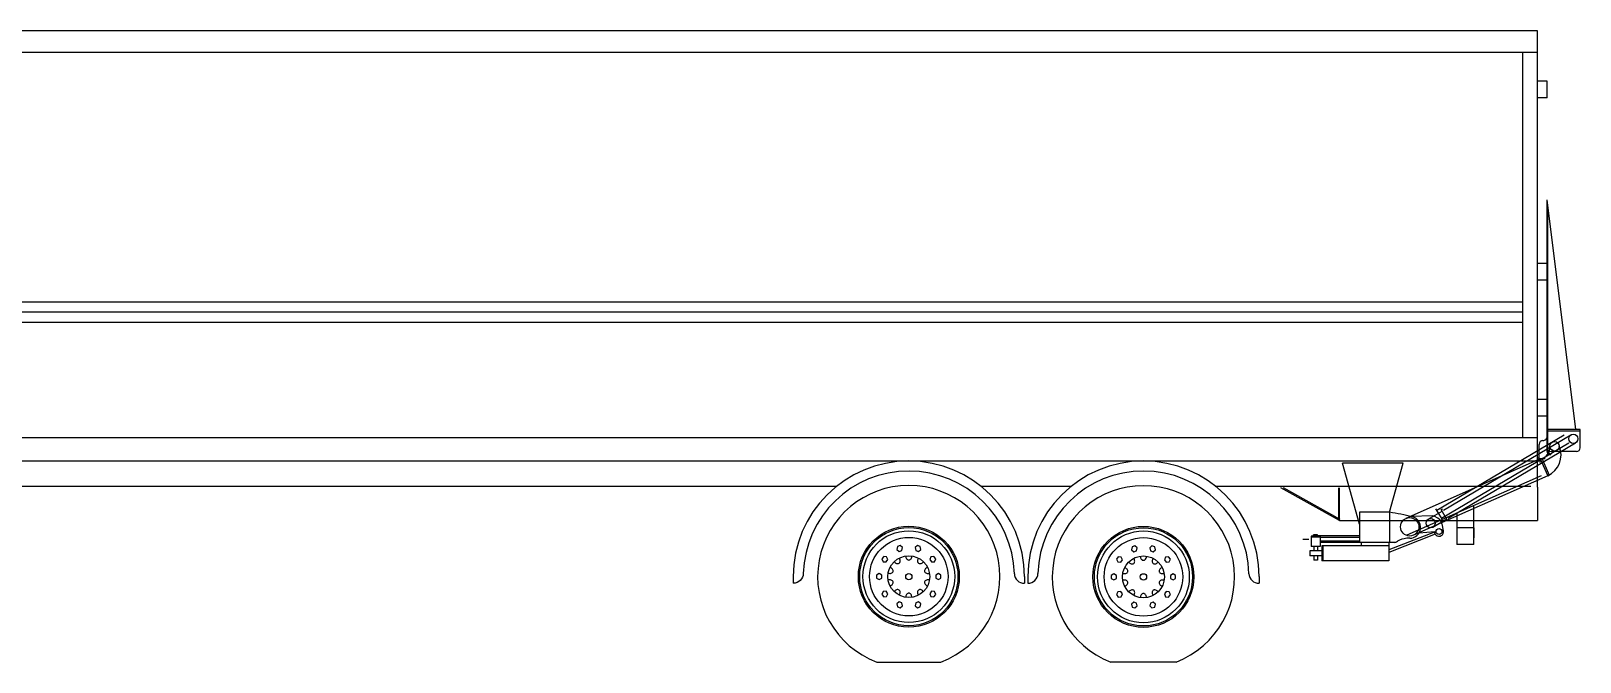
# Model space of a CAD drawing. Extents: x 0 to 18.5, y 0 to 3.8.
# Drawn here: x 9.24 to 18.49, y 0 to 3.77 of the extents above; entities that cross this region are included whole.
import ezdxf

# ---------------------------------------------------------------- set-up
doc = ezdxf.new("R2010")
doc.units = 0
doc.header["$LTSCALE"] = 0.0006
doc.header["$MEASUREMENT"] = 0
doc.layers.get('0').update_dxf_attribs({"linetype": 'CONTINUOUS'})

msp = doc.modelspace()

# ---------------------------------------------------------------- linework, layer by layer
for p, q in [((18.2321, 3.765), (3.3874, 3.765)), ((18.2321, 1.2), (18.2321, 3.765)), ((18.2321, 3.637), (3.4454, 3.637)), ((18.1441, 1.337), (18.1441, 3.637)), ((18.2891, 3.4663), (18.2321, 3.4663)), ((18.2891, 3.3663), (18.2891, 3.4663)), ((18.2891, 3.3663), (18.2321, 3.3663)), ((18.461, 1.3869), (18.2891, 2.757)), ((18.2891, 1.3869), (18.2891, 2.757)), ((18.2941, 1.257), (18.2941, 2.7171)), ((18.2891, 2.3784), (18.2321, 2.3784)), ((18.2891, 2.2784), (18.2321, 2.2784)), ((18.1441, 2.148), (3.4454, 2.148)), ((18.1441, 2.087), (3.4454, 2.087)), ((18.1441, 2.026), (3.4454, 2.026)), ((18.2891, 1.5669), (18.2321, 1.5669)), ((18.2891, 1.4669), (18.2321, 1.4669)), ((18.2891, 1.257), (18.2891, 1.3869)), ((18.4861, 1.3869), (18.2941, 1.3869)), ((18.4861, 1.277), (18.4861, 1.3869)), ((18.2321, 1.337), (3.4454, 1.337)), ((17.6318, 0.9059), (18.3921, 1.3557)), ((17.6598, 0.8586), (18.4201, 1.3083)), ((17.6718, 0.9059), (18.4321, 1.3557)), ((17.6998, 0.8586), (18.4601, 1.3083)), ((18.2423, 1.3003), (18.2423, 1.2978)), ((18.2423, 1.3003), (18.2423, 1.2978)), ((18.2423, 1.2176), (18.2423, 1.2978)), ((18.2423, 1.2176), (18.2423, 1.2978)), ((18.4861, 1.3769), (18.2941, 1.3769)), ((18.2491, 1.212), (17.4475, 0.8568)), ((18.2491, 1.212), (17.4475, 0.8568)), ((18.2321, 1.2176), (18.2423, 1.2176)), ((18.2784, 1.212), (18.2411, 1.212)), ((18.2491, 1.1895), (18.2491, 1.2165)), ((18.2491, 1.212), (18.2937, 1.1114)), ((18.2582, 1.2161), (18.3028, 1.1155)), ((18.3091, 1.242), (18.3091, 1.237)), ((18.4661, 1.257), (18.3141, 1.257)), ((3.3674, 1.2), (18.2321, 1.2)), ((17.1697, 0.8217), (17.0688, 1.1864)), ((17.4308, 1.1864), (17.0688, 1.1864)), ((17.3497, 0.8934), (17.4308, 1.1864)), ((18.2537, 1.1114), (17.452, 0.7562)), ((18.2937, 1.1114), (17.492, 0.7562)), ((18.2317, 1.0437), (18.2317, 1.1937)), ((3.4401, 1.05), (14.0524, 1.05)), ((14.9098, 1.05), (15.4524, 1.05)), ((16.3098, 1.05), (18.1921, 1.05)), ((17.0517, 0.8437), (16.7017, 1.0387)), ((17.0551, 0.8498), (16.7161, 1.0387)), ((17.0467, 0.8437), (17.0467, 1.0387)), ((17.0517, 0.8437), (17.0517, 1.0387)), ((18.2317, 1.0437), (18.2317, 0.8436)), ((17.8516, 0.7002), (17.8516, 0.9332)), ((17.0517, 0.8437), (18.2317, 0.8437)), ((17.1697, 0.8934), (17.1697, 0.7134)), ((17.3497, 0.8934), (17.1697, 0.8934)), ((17.3497, 0.8934), (17.3497, 0.7134)), ((17.6077, 0.8714), (17.475, 0.869)), ((17.5807, 0.852), (17.6632, 0.9008)), ((17.6087, 0.8047), (17.6912, 0.8535)), ((17.6369, 0.8582), (17.615, 0.8697)), ((17.6649, 0.85), (17.6267, 0.9145)), ((17.6563, 0.8449), (17.6649, 0.85)), ((17.6581, 0.9094), (17.6667, 0.9145)), ((17.6963, 0.8449), (17.6581, 0.9094)), ((17.7516, 0.8889), (17.7516, 0.7002)), ((16.9347, 0.7504), (16.8822, 0.7504)), ((16.8822, 0.7504), (16.8822, 0.6884)), ((16.9347, 0.7454), (16.8822, 0.7454)), ((16.9205, 0.7584), (16.8965, 0.7584)), ((16.8965, 0.7504), (16.8965, 0.7584)), ((16.9205, 0.7504), (16.9205, 0.7584)), ((16.9205, 0.7544), (17.1697, 0.7544)), ((16.9347, 0.7504), (16.9347, 0.6884)), ((16.9347, 0.7444), (17.1697, 0.7444)), ((17.6174, 0.7752), (17.3447, 0.6687)), ((17.6225, 0.7622), (17.3447, 0.6537)), ((17.5263, 0.7714), (17.6172, 0.7784)), ((17.6717, 0.7836), (17.6626, 0.8248)), ((17.8516, 0.8002), (17.7516, 0.8002)), ((17.8516, 0.8002), (17.7716, 0.8002)), ((17.8516, 0.8002), (17.8516, 0.7409)), ((16.833, 0.7337), (16.868, 0.7337)), ((16.9517, 0.6634), (16.8747, 0.6634)), ((16.8747, 0.6634), (16.8747, 0.6334)), ((16.9347, 0.6884), (16.8822, 0.6884)), ((16.8972, 0.6884), (16.8972, 0.6634)), ((16.9197, 0.6884), (16.9197, 0.6634)), ((17.1697, 0.7204), (16.9347, 0.7204)), ((17.1797, 0.7134), (16.9347, 0.7134)), ((17.3447, 0.6934), (16.9447, 0.6934)), ((16.9447, 0.6934), (16.9447, 0.6034)), ((16.9517, 0.6934), (16.9517, 0.6034)), ((17.3497, 0.7134), (17.1697, 0.7134)), ((17.1797, 0.7134), (17.1797, 0.6934)), ((17.3447, 0.7134), (17.3447, 0.6034)), ((17.3497, 0.7134), (17.3497, 0.7134)), ((17.3764, 0.7134), (17.3497, 0.7134)), ((17.4697, 0.7384), (17.4521, 0.7384)), ((17.8516, 0.7002), (17.7516, 0.7002)), ((16.9517, 0.6334), (16.8747, 0.6334)), ((16.8972, 0.6334), (16.8972, 0.6084)), ((16.9197, 0.6084), (16.8972, 0.6084)), ((16.9197, 0.6334), (16.9197, 0.6084)), ((17.3447, 0.6034), (16.9447, 0.6034)), ((15.1711, 0.5094), (15.1711, 0.4697)), ((15.1911, 0.5094), (15.1911, 0.47)), ((16.5711, 0.5094), (16.5711, 0.4697)), ((14.2901, 0), (14.6721, 0))]:
    msp.add_line(p, q)
for points in [[(15.1109, 0.5269, 0.970854), (13.8514, 0.5291, -0.412448), (13.7911, 0.4697)], [(14.3871, 0.5399, 0.133574), (14.3874, 0.5468, 0.106781), (14.3838, 0.5546, 0.082682), (14.3766, 0.5615, 0.0741), (14.3693, 0.565, 0.071158)], [(14.3937, 0.5986, 0.061931), (14.4001, 0.5922, 0.082682), (14.408, 0.5879, 0.106781), (14.4165, 0.5869, 0.133574), (14.423, 0.5894, 0.133574)], [(14.423, 0.5894, 0.133574), (14.4273, 0.5947, 0.106781), (14.429, 0.6032, 0.082682), (14.4272, 0.6129, 0.0741), (14.4234, 0.6201, 0.071158)], [(14.4628, 0.6329, 0.061931), (14.4642, 0.624, 0.082682), (14.4681, 0.6159, 0.106781), (14.4744, 0.6101, 0.133574), (14.4811, 0.6083, 0.133574)], [(14.4811, 0.6083, 0.133574), (14.4878, 0.6101, 0.106781), (14.4941, 0.6159, 0.082682), (14.4984, 0.6248, 0.0741), (14.4995, 0.6329, 0.071158)], [(14.5389, 0.6201, 0.061931), (14.5348, 0.612, 0.082682), (14.5332, 0.6032, 0.106781), (14.5349, 0.5947, 0.133574), (14.5392, 0.5894, 0.133574)], [(14.5392, 0.5894, 0.133574), (14.5457, 0.5869, 0.106781), (14.5542, 0.5879, 0.082682), (14.563, 0.5926, 0.0741), (14.5686, 0.5985, 0.071158)], [(14.5929, 0.565, 0.061931), (14.5849, 0.5608, 0.082682), (14.5784, 0.5546, 0.106781), (14.5748, 0.5468, 0.133574), (14.5751, 0.5399, 0.133574)], [(15.7871, 0.5385, 0.133574), (15.7874, 0.5454, 0.106781), (15.7838, 0.5532, 0.082682), (15.7766, 0.5601, 0.0741), (15.7693, 0.5636, 0.071158)], [(15.7937, 0.5971, 0.061931), (15.8001, 0.5907, 0.082682), (15.808, 0.5865, 0.106781), (15.8165, 0.5855, 0.133574), (15.823, 0.5879, 0.133574)], [(15.823, 0.5879, 0.133574), (15.8273, 0.5933, 0.106781), (15.829, 0.6017, 0.082682), (15.8272, 0.6115, 0.0741), (15.8234, 0.6187, 0.071158)], [(15.8628, 0.6315, 0.061931), (15.8642, 0.6225, 0.082682), (15.8681, 0.6145, 0.106781), (15.8744, 0.6086, 0.133574), (15.8811, 0.6068, 0.133574)], [(15.8811, 0.6068, 0.133574), (15.8878, 0.6086, 0.106781), (15.8941, 0.6145, 0.082682), (15.8984, 0.6234, 0.0741), (15.8995, 0.6315, 0.071158)], [(15.9389, 0.6187, 0.061931), (15.9348, 0.6106, 0.082682), (15.9332, 0.6017, 0.106781), (15.9349, 0.5933, 0.133574), (15.9392, 0.5879, 0.133574)], [(15.9392, 0.5879, 0.133574), (15.9457, 0.5855, 0.106781), (15.9542, 0.5865, 0.082682), (15.963, 0.5912, 0.0741), (15.9686, 0.5971, 0.071158)], [(15.9929, 0.5636, 0.061931), (15.9849, 0.5594, 0.082682), (15.9784, 0.5532, 0.106781), (15.9748, 0.5454, 0.133574), (15.9751, 0.5385, 0.133574)], [(14.3579, 0.5301, 0.061931), (14.3669, 0.5287, 0.082682), (14.3758, 0.5299, 0.106781), (14.3833, 0.5342, 0.133574), (14.3871, 0.5399, 0.133574)], [(14.3871, 0.4788, 0.133574), (14.3833, 0.4846, 0.106781), (14.3758, 0.4888, 0.082682), (14.366, 0.4901, 0.0741), (14.3579, 0.4887, 0.071158)], [(14.3693, 0.4538, 0.061931), (14.3773, 0.4579, 0.082682), (14.3838, 0.4641, 0.106781), (14.3874, 0.4719, 0.133574), (14.3871, 0.4788, 0.133574)], [(14.5751, 0.4788, 0.133574), (14.5748, 0.4719, 0.106781), (14.5784, 0.4641, 0.082682), (14.5856, 0.4573, 0.0741), (14.5929, 0.4537, 0.071158)], [(14.5751, 0.5399, 0.133574), (14.5789, 0.5342, 0.106781), (14.5864, 0.5299, 0.082682), (14.5963, 0.5286, 0.0741), (14.6043, 0.5301, 0.071158)], [(14.6043, 0.4886, 0.061931), (14.5953, 0.49, 0.082682), (14.5864, 0.4888, 0.106781), (14.5789, 0.4846, 0.133574), (14.5751, 0.4788, 0.133574)], [(15.7579, 0.5287, 0.061931), (15.7669, 0.5273, 0.082682), (15.7758, 0.5285, 0.106781), (15.7833, 0.5327, 0.133574), (15.7871, 0.5385, 0.133574)], [(15.7871, 0.4774, 0.133574), (15.7833, 0.4832, 0.106781), (15.7758, 0.4874, 0.082682), (15.766, 0.4887, 0.0741), (15.7579, 0.4873, 0.071158)], [(15.7693, 0.4523, 0.061931), (15.7773, 0.4565, 0.082682), (15.7838, 0.4627, 0.106781), (15.7874, 0.4705, 0.133574), (15.7871, 0.4774, 0.133574)], [(15.9751, 0.4774, 0.133574), (15.9748, 0.4705, 0.106781), (15.9784, 0.4627, 0.082682), (15.9856, 0.4558, 0.0741), (15.9929, 0.4523, 0.071158)], [(15.9751, 0.5385, 0.133574), (15.9789, 0.5327, 0.106781), (15.9864, 0.5285, 0.082682), (15.9963, 0.5272, 0.0741), (16.0043, 0.5286, 0.071158)], [(16.0043, 0.4872, 0.061931), (15.9953, 0.4886, 0.082682), (15.9864, 0.4874, 0.106781), (15.9789, 0.4832, 0.133574), (15.9751, 0.4774, 0.133574)], [(14.423, 0.4294, 0.133574), (14.4165, 0.4318, 0.106781), (14.408, 0.4308, 0.082682), (14.3993, 0.4261, 0.0741), (14.3936, 0.4202, 0.071158)], [(14.4233, 0.3986, 0.061931), (14.4274, 0.4067, 0.082682), (14.429, 0.4156, 0.106781), (14.4273, 0.424, 0.133574), (14.423, 0.4294, 0.133574)], [(14.4811, 0.4105, 0.133574), (14.4744, 0.4087, 0.106781), (14.4681, 0.4029, 0.082682), (14.4638, 0.3939, 0.0741), (14.4627, 0.3858, 0.071158)], [(14.4994, 0.3858, 0.061931), (14.498, 0.3948, 0.082682), (14.4941, 0.4029, 0.106781), (14.4878, 0.4087, 0.133574), (14.4811, 0.4105, 0.133574)], [(14.5392, 0.4294, 0.133574), (14.5349, 0.424, 0.106781), (14.5332, 0.4156, 0.082682), (14.535, 0.4058, 0.0741), (14.5388, 0.3986, 0.071158)], [(14.5685, 0.4202, 0.061931), (14.5621, 0.4266, 0.082682), (14.5542, 0.4308, 0.106781), (14.5457, 0.4318, 0.133574), (14.5392, 0.4294, 0.133574)], [(15.823, 0.428, 0.133574), (15.8165, 0.4304, 0.106781), (15.808, 0.4294, 0.082682), (15.7993, 0.4247, 0.0741), (15.7936, 0.4188, 0.071158)], [(15.8233, 0.3972, 0.061931), (15.8274, 0.4053, 0.082682), (15.829, 0.4142, 0.106781), (15.8273, 0.4226, 0.133574), (15.823, 0.428, 0.133574)], [(15.8811, 0.4091, 0.133574), (15.8744, 0.4073, 0.106781), (15.8681, 0.4014, 0.082682), (15.8638, 0.3925, 0.0741), (15.8627, 0.3844, 0.071158)], [(15.8994, 0.3844, 0.061931), (15.898, 0.3934, 0.082682), (15.8941, 0.4014, 0.106781), (15.8878, 0.4073, 0.133574), (15.8811, 0.4091, 0.133574)], [(15.9392, 0.428, 0.133574), (15.9349, 0.4226, 0.106781), (15.9332, 0.4142, 0.082682), (15.935, 0.4044, 0.0741), (15.9388, 0.3972, 0.071158)], [(15.9685, 0.4188, 0.061931), (15.9621, 0.4252, 0.082682), (15.9542, 0.4294, 0.106781), (15.9457, 0.4304, 0.133574), (15.9392, 0.428, 0.133574)]]:
    msp.add_lwpolyline(points, format="xyb")
for points in [[(14.4096, 0.6717), (14.4229, 0.6597), (14.4398, 0.6652), (14.4436, 0.6827), (14.4303, 0.6946), (14.4133, 0.6891)], [(14.5187, 0.6827), (14.5224, 0.6652), (14.5393, 0.6597), (14.5526, 0.6717), (14.5489, 0.6891), (14.5319, 0.6946)], [(15.8096, 0.6702), (15.8229, 0.6583), (15.8398, 0.6638), (15.8436, 0.6813), (15.8303, 0.6932), (15.8133, 0.6877)], [(15.9187, 0.6813), (15.9224, 0.6638), (15.9393, 0.6583), (15.9526, 0.6702), (15.9489, 0.6877), (15.9319, 0.6932)], [(14.3279, 0.5986), (14.3456, 0.5968), (14.3561, 0.6112), (14.3488, 0.6275), (14.3311, 0.6294), (14.3206, 0.6149)], [(14.6134, 0.6275), (14.6061, 0.6112), (14.6166, 0.5968), (14.6343, 0.5986), (14.6416, 0.6149), (14.6311, 0.6294)], [(15.7279, 0.5972), (15.7456, 0.5954), (15.7561, 0.6098), (15.7488, 0.6261), (15.7311, 0.628), (15.7206, 0.6135)], [(16.0134, 0.6261), (16.0061, 0.6098), (16.0166, 0.5954), (16.0343, 0.5972), (16.0416, 0.6135), (16.0311, 0.628)], [(14.3047, 0.4915), (14.3201, 0.5004), (14.3201, 0.5183), (14.3047, 0.5272), (14.2892, 0.5183), (14.2892, 0.5004)], [(14.6576, 0.5272), (14.6421, 0.5183), (14.6421, 0.5004), (14.6576, 0.4915), (14.673, 0.5004), (14.673, 0.5183)], [(15.7047, 0.4901), (15.7201, 0.499), (15.7201, 0.5169), (15.7047, 0.5258), (15.6892, 0.5169), (15.6892, 0.499)], [(16.0576, 0.5258), (16.0421, 0.5169), (16.0421, 0.499), (16.0576, 0.4901), (16.073, 0.499), (16.073, 0.5169)], [(14.3488, 0.3912), (14.3561, 0.4075), (14.3456, 0.422), (14.3279, 0.4201), (14.3206, 0.4038), (14.3311, 0.3894)], [(14.6343, 0.4201), (14.6166, 0.422), (14.6061, 0.4075), (14.6134, 0.3912), (14.6311, 0.3894), (14.6416, 0.4038)], [(15.7488, 0.3898), (15.7561, 0.4061), (15.7456, 0.4205), (15.7279, 0.4187), (15.7206, 0.4024), (15.7311, 0.3879)], [(16.0343, 0.4187), (16.0166, 0.4205), (16.0061, 0.4061), (16.0134, 0.3898), (16.0311, 0.3879), (16.0416, 0.4024)], [(14.4436, 0.336), (14.4398, 0.3535), (14.4229, 0.359), (14.4096, 0.3471), (14.4133, 0.3296), (14.4303, 0.3241)], [(14.5526, 0.3471), (14.5393, 0.359), (14.5224, 0.3535), (14.5187, 0.336), (14.5319, 0.3241), (14.5489, 0.3296)], [(15.8436, 0.3346), (15.8398, 0.3521), (15.8229, 0.3576), (15.8096, 0.3457), (15.8133, 0.3282), (15.8303, 0.3227)], [(15.9526, 0.3457), (15.9393, 0.3576), (15.9224, 0.3521), (15.9187, 0.3346), (15.9319, 0.3227), (15.9489, 0.3282)]]:
    msp.add_lwpolyline(points, close=True)
for points in [[(13.7911, 0.5094), (13.7911, 0.4697)], [(16.0758, 0), (15.6864, 0)]]:
    msp.add_lwpolyline(points)
for centre, radius in [((18.3341, 1.287), 0.028), ((18.4461, 1.332), 0.0275), ((17.4697, 0.8066), 0.0549), ((17.5947, 0.8284), 0.0275), ((14.4811, 0.5094), 0.3012), ((14.4811, 0.5094), 0.293), ((14.4811, 0.5094), 0.2737), ((14.4811, 0.5094), 0.2343), ((15.8811, 0.508), 0.3012), ((15.8811, 0.508), 0.293), ((15.8811, 0.508), 0.2737), ((15.8811, 0.508), 0.2343), ((17.6447, 0.7784), 0.0175), ((14.4811, 0.5094), 0.1249), ((15.8811, 0.508), 0.1249), ((14.4811, 0.5094), 0.0188), ((15.8811, 0.508), 0.0188)]:
    msp.add_circle(centre, radius)
for centre, radius, start, end in [((18.2623, 1.3011), 0.0201, 86.15681, 182.45093), ((18.2623, 1.3011), 0.0201, 86.15681, 182.45093), ((18.2626, 1.3512), 0.0301, 269.31347, 331.79042), ((18.2626, 1.3512), 0.0301, 269.31347, 331.79042), ((18.2388, 1.279), 0.0678, 278.77965, 6.75068), ((18.3141, 1.282), 0.025, 180, 270), ((18.3091, 1.257), 0.02, 180, 270), ((18.2371, 1.2346), 0.1355, 294.66465, 22.74396), ((18.3091, 1.257), 0.015, 180, 270), ((18.4661, 1.277), 0.02, 270, 0), ((14.4811, 0.5094), 0.69, 0, 180), ((15.8811, 0.5094), 0.69, 0, 180), ((15.8811, 0.5094), 0.63, 1.59893, 178.20992), ((14.4811, 0.5094), 0.544, 290.55377, 249.44623), ((15.8811, 0.508), 0.544, 290.97571, 249.02429), ((17.1514, -0.4604), 1.3682, 75.93606, 81.66635), ((17.4697, 0.8034), 0.065, 270, 77.40454), ((17.608, 0.8564), 0.015, 62.38717, 91.05467), ((17.6137, 0.8139), 0.05, 12.51806, 62.38717), ((17.6447, 0.7784), 0.0275, 180, 25.22479), ((17.3706, 0.7655), 0.0524, 276.40396, 299.99763), ((17.4695, 0.593), 0.1464, 96.80592, 119.75621), ((15.1708, 0.5297), 0.06, 182.65001, 270.2972), ((15.1914, 0.5297), 0.06, 269.7028, 359.35716), ((16.5708, 0.5297), 0.06, 182.65001, 270.2972)]:
    msp.add_arc(centre, radius, start, end)

doc.saveas('drawing.dxf')
